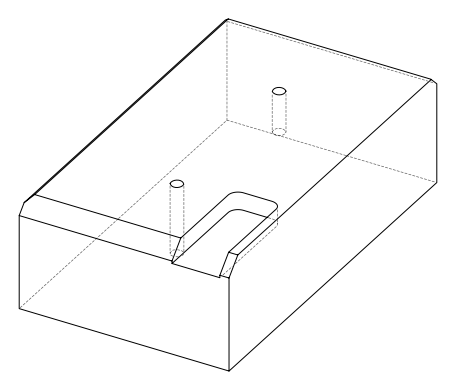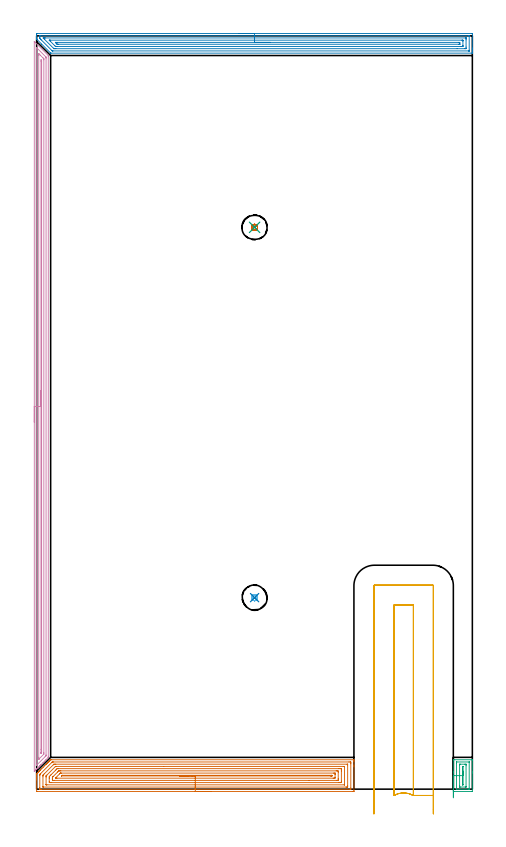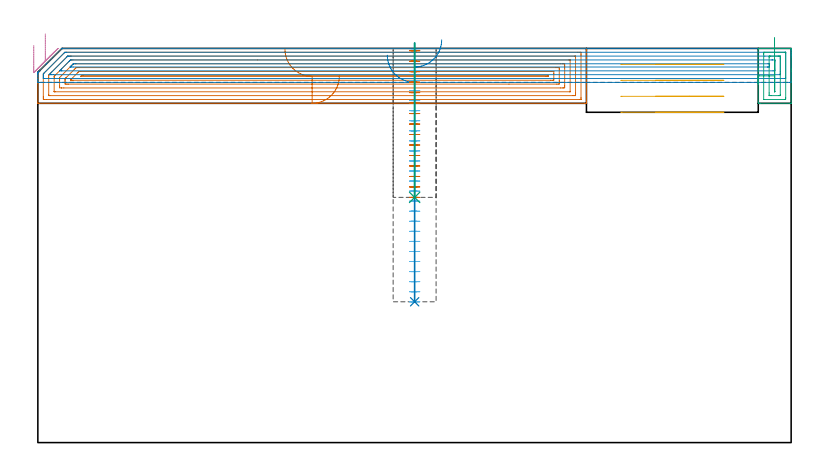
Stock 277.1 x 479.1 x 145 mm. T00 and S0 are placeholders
(PLAN: 9 operations, 3 tool changes, 48.7 min)
(1 AREA_MILL | FG_CHAMFER_SURFACE | UGT0205_001 | 13 min | 42782 mm3)
(2 AREA_MILL_1 | FG_CHAMFER_SURFACE_1 | UGT0205_001 | 11.18 min | 21649 mm3)
(3 AREA_MILL_2 | FG_CHAMFER_SURFACE_2 | UGT0205_001 | 1.07 min | 4081 mm3)
(4 AREA_MILL_3 | FG_CHAMFER_SURFACE_3 | UGT0205_001 | 14.74 min | 17917 mm3)
(5 MILL_SLOT | SLOT_PARTIAL_RECTANGULAR | UGT0201_109 | Follow Part, ap 6.35, ae 75% | 5.03 min | 206595 mm3)
(6 MILL_BLIND_HOLE_FROM_SOLID_MATERIAL | STEP1POCKET | NXT0201_011 | Spiral | 1.93 min | 18236 mm3)
(7 MILL_BLIND_HOLE_FROM_SOLID_MATERIAL_1 | STEP1POCKET_1 | NXT0201_011 | Spiral | 1.11 min | 10744 mm3)
(8 BORE_BLIND_HOLE | STEP1POCKET | UGT0332_074 | 0.38 min | 7 mm3)
(9 BORE_BLIND_HOLE_1 | STEP1POCKET_1 | UGT0332_074 | 0.23 min | 18 mm3)
(TOOL UGT0205_001 | Chamfer Mill 20 x 3 x 45 deg. | D20 FL50 Z2)
(TOOL UGT0201_109 | End Mill 25.4 mm | D25.4 FL25 Z2)
(TOOL NXT0201_011 | ENDMILL 12mm [2P460-1200-NA 1630] | D12 FL38 Z6)
(TOOL UGT0332_074 | 15.8 mm Rough Boring Bar | D15.8)
(OP 1 AREA_MILL)
G17 G21 G94 G90
T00 M6
G54
G17 G0 G90 X110.9 Y-1.5 S1061 M3
G43 Z155. H0
Z134.8
G94 G1 X110.862 Z133.928 F250.
X110.748 Z133.064
X110.559 Z132.212
X110.297 Z131.38
X109.963 Z130.574
X109.56 Z129.8
X109.092 Z129.064
X108.56 Z128.372
X107.971 Z127.729
X107.328 Z127.14
X106.636 Z126.608
X105.9 Z126.14
X105.126 Z125.737
X104.32 Z125.403
X103.488 Z125.141
X102.636 Z124.952
X101.772 Z124.838
X100.9 Z124.8
X0.594
X0.128 Y-1.495 Z124.803
X0.01 Y-1.491 Z124.806
X0. Y-1.369 Z124.928
Y5.961 Z132.256
Y6.549 Z132.846
Y6.841 Z133.138
Y7.429 Z133.725
Y7.72 Z134.016
Y8.304 Z134.603
Y8.6 Z134.899
Y9.48 Z135.78
X0.01 Y9.806 Z136.102
X0.121 Y9.919 Z136.217
X0.296 Y10.097 Z136.396
X1.144 Y10.945 Z137.243
X1.188 Y10.989 Z137.288
X1.392 Y11.193 Z137.492
X1.437 Y11.239 Z137.536
X1.485 Y11.286 Z137.585
X1.681 Y11.482 Z137.781
X1.73 Y11.532 Z137.829
X1.783 Y11.583 Z137.882
X1.971 Y11.771 Z138.07
X2.023 Y11.825 Z138.122
X2.08 Y11.88 Z138.179
X2.26 Y12.06 Z138.359
X2.317 Y12.118 Z138.415
X2.611 Y12.411 Z138.711
X3.269 Y13.069 Z139.368
X4.16 Y13.961 Z140.26
X5.052 Y14.852 Z141.152
X5.835 Y15.636 Z141.934
X5.943 Y15.745 Z142.041
X6.283 Y16.083 Z142.383
X6.487 Y16.287 Z142.587
X6.715 Y16.516 Z142.814
X6.835 Y16.637 Z142.933
X7.213 Y17.013 Z143.313
X7.343 Y17.143 Z143.443
X7.886 Y17.689 Z143.984
X8.172 Y17.972 Z144.272
X8.474 Y18.275 Z144.574
X8.618 Y18.419 Z144.718
X8.719 Y18.518 Z144.816
X8.905 Y18.698 Z144.988
X9.51 Y18.7 Z145.
X201.652
X201.79 Y18.694 Z144.993
X201.8 Y18.418 Z144.717
Y17.979 Z144.278
Y17.395 Z143.69
Y15.345 Z141.642
Y14.757 Z141.051
Y14.171 Z140.467
Y-1.075 Z125.222
X201.797 Y-1.372 Z124.925
X201.79 Y-1.492 Z124.805
X201.668 Y-1.499 Z124.799
X201.206 Y-1.5 Z124.8
X100.9
Y-0.086 Z126.214
X3.157
X2.377 Y-0.085 Z126.215
X2.264 Y-0.084 Z126.216
X2.031 Y-0.079 Z126.221
X2.01 Y-0.003 Z126.297
X2.004 Y0.173 Z126.473
X2.001 Y0.684 Z126.984
X2. Y1.056 Z127.356
Y8.6 Z134.9
X2.002 Y8.97 Z135.27
X2.007 Y9.226 Z135.526
X2.012 Y9.35 Z135.65
X2.134 Y9.48 Z135.78
X2.253 Y9.602 Z135.902
X2.377 Y9.727 Z136.027
X9.51 Y16.86 Z143.16
X9.781 Y17.128 Z143.428
X9.872 Y17.215 Z143.515
X9.928 Y17.266 Z143.566
X10.012 Y17.279 Z143.579
X10.401 Y17.284 Z143.584
X10.513 Y17.285 Z143.585
X198.643 Y17.286 Z143.586
X199.423 Y17.285 Z143.585
X199.536 Y17.284 Z143.584
X199.769 Y17.279 Z143.579
X199.79 Y17.203 Z143.503
X199.796 Y17.027 Z143.327
X199.799 Y16.516 Z142.816
X199.8 Y16.144 Z142.444
X199.799 Y0.684 Z126.984
X199.798 Y0.314 Z126.614
X199.79 Y-0.059 Z126.241
X199.781 Y-0.08 Z126.22
X199.763 Y-0.082 Z126.218
X199.716 Y-0.084 Z126.216
X199.618 Y-0.085 Z126.215
X199.423 Y-0.086 Z126.214
X100.9
Y1.328 Z127.628
X4.398 Y1.329 Z127.629
X4.16 Y1.33 Z127.63
X4.081 Y1.332 Z127.632
X4.026 Y1.335 Z127.635
X4.01 Y1.406 Z127.706
X4.005 Y1.564 Z127.864
X4.001 Y1.72 Z128.02
X4. Y7.878 Z134.178
X4.002 Y8.6 Z134.9
X4.004 Y8.754 Z135.054
X4.015 Y8.904 Z135.204
X4.16 Y9.058 Z135.358
X4.813 Y9.715 Z136.015
X10.57 Y15.47 Z141.77
X10.739 Y15.636 Z141.936
X10.927 Y15.816 Z142.116
X10.98 Y15.865 Z142.165
X11.059 Y15.867 Z142.167
X11.293 Y15.869 Z142.169
X11.947 Y15.871 Z142.171
X12.185
X197.402
X197.64 Y15.869 Z142.169
X197.719 Y15.867 Z142.167
X197.774 Y15.865 Z142.165
X197.79 Y15.794 Z142.094
X197.795 Y15.636 Z141.936
X197.799 Y15.48 Z141.78
X197.8 Y2.285 Z128.585
X197.799 Y1.564 Z127.864
X197.797 Y1.409 Z127.709
X197.79 Y1.354 Z127.654
X197.781 Y1.335 Z127.635
X197.758 Y1.334 Z127.634
X197.64 Y1.331 Z127.631
X196.986 Y1.329 Z127.629
X196.748 Y1.328 Z127.628
X100.9
Y2.743 Z129.043
X6.531
X6.115 Y2.747 Z129.047
X6.021 Y2.75 Z129.05
X6.01 Y2.751 Z129.051
X6.007 Y2.769 Z129.069
X6.003 Y2.814 Z129.114
X6.001 Y2.904 Z129.204
X6. Y7.72 Z134.02
X6.003 Y8.132 Z134.432
X6.007 Y8.338 Z134.638
X6.01 Y8.439 Z134.739
X6.053 Y8.492 Z134.792
X6.154 Y8.6 Z134.9
X6.49 Y8.94 Z135.24
X11.803 Y14.254 Z140.554
X11.932 Y14.38 Z140.68
X11.98 Y14.424 Z140.724
X12.007 Y14.447 Z140.747
X12.039 Y14.45 Z140.75
X12.185 Y14.453 Z140.753
X12.489 Y14.456 Z140.756
X80.806 Y14.457 Z140.757
X195.269
X195.685 Y14.453 Z140.753
X195.779 Y14.45 Z140.75
X195.79 Y14.449 Z140.749
X195.793 Y14.431 Z140.731
X195.797 Y14.386 Z140.686
X195.799 Y14.296 Z140.596
Y2.911 Z129.211
X195.798 Y2.808 Z129.108
X195.793 Y2.757 Z129.057
X195.79 Y2.75 Z129.05
X195.781 Y2.747 Z129.047
X195.749 Y2.745 Z129.045
X195.552 Y2.743 Z129.043
X100.9
Y4.157 Z130.457
X9.556
X8.662 Y4.159 Z130.459
X8.618 Y4.161 Z130.461
X8.01 Y4.202 Z130.502
X8.002 Y4.81 Z131.11
X8. Y6.841 Z133.141
X8.003 Y7.448 Z133.748
X8.01 Y7.72 Z134.02
X8.025 Y8.015 Z134.315
X8.618 Y8.62 Z134.92
X9.051 Y9.053 Z135.353
X12.185 Y12.187 Z138.487
X12.594 Y12.594 Z138.894
X13.004 Y12.998 Z139.298
X13.042 Y13.032 Z139.332
X13.076 Y13.036 Z139.336
X13.922 Y13.043 Z139.343
X13.968
X192.244
X193.138 Y13.041 Z139.341
X193.182 Y13.039 Z139.339
X193.79 Y12.998 Z139.298
X193.798 Y12.39 Z138.69
X193.799 Y12.118 Z138.418
X193.8 Y11.508 Z137.808
X193.799 Y5.082 Z131.382
X193.796 Y4.476 Z130.776
X193.79 Y4.202 Z130.502
X193.224 Y4.16 Z130.46
X193.182 Y4.159 Z130.459
X192.336 Y4.157 Z130.457
X100.9
Y5.571 Z131.871
X11.293
X10.796 Y5.572 Z131.872
X10.401 Y5.575 Z131.875
X10.016 Y5.578 Z131.878
X10.008 Y5.961 Z132.261
X10.002 Y6.356 Z132.656
X10.001 Y6.841 Z133.141
Y7.235 Z133.535
X10.007 Y7.478 Z133.778
X10.01 Y7.537 Z133.837
X10.046 Y7.587 Z133.887
X10.172 Y7.72 Z134.02
X10.284 Y7.836 Z134.136
X10.401 Y7.954 Z134.254
X13.383 Y10.936 Z137.236
X13.687 Y11.239 Z137.539
X13.827 Y11.377 Z137.677
X13.968 Y11.512 Z137.812
X14.097 Y11.622 Z137.922
X14.216 Y11.624 Z137.924
X14.466 Y11.627 Z137.927
X14.859 Y11.628 Z137.928
X15.356 Y11.629 Z137.929
X190.507
X191.004 Y11.628 Z137.928
X191.399 Y11.625 Z137.925
X191.784 Y11.622 Z137.922
X191.792 Y11.239 Z137.539
X191.798 Y10.844 Z137.144
X191.8 Y6.841 Z133.141
X191.799 Y6.446 Z132.746
X191.793 Y5.961 Z132.261
X191.787 Y5.578 Z131.878
X191.399 Y5.575 Z131.875
X190.902 Y5.572 Z131.872
X173.303 Y5.571 Z131.871
X100.9
Y6.985 Z133.285
X12.93
X12.641 Y6.986 Z133.286
X12.185 Y6.99 Z133.29
X12.031 Y6.992 Z133.292
X12.009 Y7.004 Z133.304
X12.003 Y7.02 Z133.32
X12.008 Y7.052 Z133.352
X12.02 Y7.111 Z133.411
X12.06 Y7.155 Z133.455
X12.185 Y7.286 Z133.586
X14.616 Y9.719 Z136.019
X14.859 Y9.961 Z136.261
X15.064 Y10.158 Z136.458
X15.11 Y10.201 Z136.501
X15.193 Y10.208 Z136.508
X15.379 Y10.211 Z136.511
X15.751 Y10.214 Z136.514
X188.871
X189.615 Y10.21 Z136.51
X189.769 Y10.208 Z136.508
X189.79 Y10.196 Z136.496
X189.796 Y10.181 Z136.481
X189.799 Y9.48 Z135.78
X189.8 Y9.297 Z135.597
X189.799 Y7.539 Z133.839
X189.797 Y7.356 Z133.656
X189.79 Y6.999 Z133.299
X189.615 Y6.992 Z133.292
X189.466 Y6.988 Z133.288
X188.724 Y6.986 Z133.286
X188.577 Y6.985 Z133.285
X100.9
Y8.399 Z134.699
X15.954 Y8.4 Z134.7
X15.755 Y8.401 Z134.701
X15.751
Y8.403 Z134.703
Y8.404 Z134.704
X15.85 Y8.503 Z134.803
X15.948 Y8.6 Z134.9
X16.089 Y8.735 Z135.035
X16.14 Y8.781 Z135.081
X16.237 Y8.793 Z135.093
X16.442 Y8.798 Z135.098
X16.643 Y8.799 Z135.099
X187.629 Y8.8 Z135.1
X187.727 Y8.798 Z135.098
X187.744 Y8.796 Z135.096
X187.79 Y8.786 Z135.086
X187.799 Y8.632 Z134.932
X187.8 Y8.6 Z134.9
Y8.494 Z134.794
X187.798 Y8.441 Z134.741
X187.795 Y8.415 Z134.715
X187.792 Y8.408 Z134.708
X187.753 Y8.406 Z134.706
X187.347 Y8.401 Z134.701
X187.144 Y8.4 Z134.7
X186.94 Y8.399 Z134.699
X100.9
X100.028 Z134.738
X99.164 Z134.851
X98.312 Z135.04
X97.48 Z135.303
X96.674 Z135.636
X95.9 Z136.039
X95.164 Z136.508
X94.472 Z137.039
X93.829 Z137.628
X93.24 Z138.272
X92.708 Z138.964
X92.24 Z139.699
X91.837 Z140.473
X91.503 Z141.279
X91.241 Z142.111
X91.052 Z142.963
X90.938 Z143.828
X90.9 Z144.699
G0 Z155.
M5
M2
(OP 2 AREA_MILL_1)
G17 G21 G94 G90
T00 M6
G54
G17 G0 G90 X128.55 Y480.6 S1061 M3
G43 Z155. H0
Z142.5
G94 G1 X128.588 Z141.628 F250.
X128.702 Z140.763
X128.891 Z139.912
X129.153 Z139.08
X129.487 Z138.274
X129.89 Z137.5
X130.359 Z136.764
X130.89 Z136.072
X131.479 Z135.429
X132.122 Z134.839
X132.814 Z134.308
X133.55 Z133.84
X134.324 Z133.437
X135.13 Z133.103
X135.962 Z132.841
X136.814 Z132.652
X137.678 Z132.538
X138.55 Z132.5
X276.49
X276.883 Y480.596 Z132.502
X277.09 Y480.592 Z132.506
X277.1 Y480.381 Z132.716
Y471.253 Z141.841
Y470.693 Z142.403
Y470.368 Z142.728
Y469.809 Z143.288
Y469.483 Z143.611
Y468.833 Z144.266
Y468.466 Z144.633
Y468.121 Z144.97
X277.092 Y468.102 Z144.988
X276.936 Y468.1 Z145.
X9.092
X8.905 Y468.104 Z144.989
X8.876 Y468.127 Z144.967
X8.732 Y468.266 Z144.831
X3.187 Y473.812 Z139.287
X0.336 Y476.664 Z136.436
X0.164 Y476.836 Z136.263
X0.005 Y477. Z136.099
X0.003 Y477.004 Z136.095
X0. Y477.33 Z135.77
Y477.681 Z135.418
Y478.332 Z134.763
Y479.542 Z133.555
X0.004 Y480.101 Z132.993
X0.009 Y480.59 Z132.504
X0.114 Y480.594 Z132.502
X0.611 Y480.6 Z132.5
X138.55
Y479.186 Z133.914
X274.926 Y479.185 Z133.915
X275.021 Y479.184 Z133.916
X275.068 Y479.182 Z133.918
X275.085 Y479.18 Z133.92
X275.09 Y479.169 Z133.931
X275.094 Y479.062 Z134.038
X275.099 Y478.825 Z134.275
Y469.976 Z143.124
X275.094 Y469.583 Z143.517
X275.09 Y469.532 Z143.568
X275.086 Y469.52 Z143.58
X275.079 Y469.518 Z143.582
X275.027 Y469.516 Z143.584
X274.919 Y469.515 Z143.585
X274.704 Y469.514 Z143.586
X10.4
X9.971 Y469.52 Z143.58
X9.948 Y469.521 Z143.579
X9.908 Y469.554 Z143.546
X9.821 Y469.634 Z143.466
X9.694 Y469.757 Z143.343
X2.888 Y476.562 Z136.538
X2.396 Y477.056 Z136.044
X2.013 Y477.447 Z135.653
X2.004 Y477.836 Z135.264
X2.001 Y478.332 Z134.768
Y478.724 Z134.376
X2.006 Y479.117 Z133.983
X2.01 Y479.168 Z133.932
X2.014 Y479.18 Z133.92
X2.021 Y479.182 Z133.918
X2.073 Y479.184 Z133.916
X2.181 Y479.185 Z133.915
X2.396 Y479.186 Z133.914
X138.55
Y477.772 Z135.328
X272.918 Y477.771 Z135.329
X273.027 Y477.77 Z135.33
X273.066 Y477.768 Z135.332
X273.082 Y477.766 Z135.334
X273.09 Y477.746 Z135.354
X273.095 Y477.627 Z135.473
X273.098 Y477.447 Z135.653
X273.1 Y477.267 Z135.833
Y476.562 Z136.538
Y471.958 Z141.142
X273.095 Y471.253 Z141.847
X273.091 Y471.082 Z142.018
X273.073 Y470.935 Z142.165
X272.918 Y470.934 Z142.166
X272.352 Y470.929 Z142.171
X267.424 Y470.928 Z142.172
X12.217 Y470.929 Z142.171
X11.651
X11.324 Y470.932 Z142.168
X10.998 Y470.935 Z142.165
X10.968 Y470.943 Z142.157
X10.946 Y470.961 Z142.139
X10.901 Y471.001 Z142.099
X10.815 Y471.085 Z142.015
X10.646 Y471.253 Z141.847
X5.075 Y476.825 Z136.275
X4.455 Y477.447 Z135.653
X4.182 Y477.727 Z135.373
X4.157 Y477.765 Z135.335
X4.182 Y477.766 Z135.334
X4.748 Y477.77 Z135.33
X5.075 Y477.771 Z135.329
X5.64 Y477.772 Z135.328
X138.55
Y476.357 Z136.743
X270.446
X270.993 Y476.355 Z136.745
X271.051 Y476.354 Z136.746
X271.085 Y476.351 Z136.749
X271.09 Y476.312 Z136.788
X271.095 Y476.112 Z136.988
X271.1 Y475.71 Z137.39
Y473.055 Z140.045
Y473.023 Z140.077
X271.094 Y472.597 Z140.503
X271.09 Y472.385 Z140.715
X271.077 Y472.349 Z140.751
X271.024 Y472.347 Z140.753
X270.925 Y472.344 Z140.756
X270.24 Y472.343 Z140.757
X270.033
X12.903
X12.217 Y472.347 Z140.753
X12.003 Y472.35 Z140.75
X11.747 Y472.604 Z140.496
X11.482 Y472.866 Z140.234
X8.646 Y475.703 Z137.397
X8.24 Y476.114 Z136.986
X8.043 Y476.317 Z136.783
X8.014 Y476.352 Z136.748
X8.04 Y476.354 Z136.746
X8.097 Y476.355 Z136.745
X8.646 Y476.357 Z136.743
X8.852
X138.55
Y474.943 Z138.157
X268.454
X268.606 Y474.942 Z138.158
X268.91 Y474.937 Z138.163
X269.09 Y474.933 Z138.167
X269.094 Y474.884 Z138.216
X269.096 Y474.792 Z138.308
X269.1 Y474.153 Z138.947
Y473.908 Z139.192
X269.099 Y473.828 Z139.272
X269.098 Y473.788 Z139.312
X269.094 Y473.769 Z139.331
X269.092 Y473.765 Z139.335
X269.062 Y473.763 Z139.337
X268.758 Y473.758 Z139.342
X268.606 Y473.757 Z139.343
X14.003
X13.26 Y473.759 Z139.341
X13.11 Y473.762 Z139.338
X13.064 Y473.764 Z139.336
X13.007 Y473.803 Z139.297
X12.898 Y473.908 Z139.192
X12.217 Y474.582 Z138.518
X12.008 Y474.792 Z138.308
X11.94 Y474.864 Z138.236
X11.89 Y474.92 Z138.18
X11.882 Y474.937 Z138.163
X11.914 Y474.938 Z138.162
X12.066 Y474.942 Z138.158
X12.217 Y474.943 Z138.157
X12.958
X138.55
X139.422 Z138.195
X140.287 Z138.309
X141.138 Z138.498
X141.97 Z138.76
X142.776 Z139.094
X143.55 Z139.497
X144.286 Z139.965
X144.978 Z140.496
X145.621 Z141.086
X146.21 Z141.729
X146.742 Z142.421
X147.21 Z143.157
X147.613 Z143.931
X147.947 Z144.737
X148.209 Z145.569
X148.398 Z146.42
X148.512 Z147.285
X148.55 Z148.157
G0 Z155.
M5
M2
(OP 3 AREA_MILL_2)
G17 G21 G94 G90
T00 M6
G54
G17 G0 G90 X265. Y-5.542 S1061 M3
G43 Z155. H0
Z134.894
G94 G1 Y-4.899 Z134.305 F250.
Y-4.207 Z133.774
Y-3.471 Z133.305
Y-2.697 Z132.902
Y-1.891 Z132.569
Y-1.059 Z132.306
Y-0.208 Z132.117
Y0.657 Z132.004
Y1.529 Z131.966
Y2.4 Z132.004
Y3.265 Z132.117
Y4.117 Z132.306
Y4.949 Z132.569
Y5.755 Z132.902
Y6.529 Z133.305
Y7.265 Z133.774
Y7.957 Z134.305
Y8.6 Z134.894
Y10.359 Z136.654
Y11.087 Z137.387
Y18.349 Z144.647
X265.01 Y18.694 Z144.992
X265.362 Y18.7 Z145.
X276.738
X277.09 Y18.694 Z144.992
X277.1 Y18.348 Z144.647
Y11.087 Z137.387
Y10.359 Z136.654
X277.099 Y-1.438 Z124.857
X277.094 Y-1.49 Z124.804
X276.738 Y-1.5 Z124.8
X265.698
X265.362 Y-1.498 Z124.802
X265.006 Y-1.49 Z124.804
X265. Y-1.075 Z125.219
Y8.6 Z134.894
X265.364 Y8.598 Z134.898
X267. Y8.6 Z134.9
Y16.629 Z142.929
X267.002 Y16.742 Z143.042
X267.009 Y16.967 Z143.267
X267.026 Y17.279 Z143.579
X267.112 Y17.283 Z143.583
X267.222 Y17.285 Z143.585
X275.098
X275.099 Y17.284 Z143.584
X275.1 Y17.283 Z143.583
Y0.571 Z126.871
X275.098 Y0.458 Z126.758
X275.091 Y0.233 Z126.533
X275.074 Y-0.079 Z126.221
X274.988 Y-0.083 Z126.217
X274.878 Y-0.085 Z126.215
X267.002
X267.001 Y-0.084 Z126.216
X267. Y-0.083 Z126.217
Y8.6 Z134.9
X269.
Y15.498 Z141.798
X269.002 Y15.636 Z141.936
X269.007 Y15.821 Z142.121
X269.01 Y15.861 Z142.161
X269.114 Y15.865 Z142.165
X269.27 Y15.869 Z142.169
X269.504 Y15.871 Z142.171
X272.363
X273.006 Y15.869 Z142.169
X273.064 Y15.867 Z142.167
X273.078 Y15.865 Z142.165
X273.093 Y15.782 Z142.082
X273.096 Y15.636 Z141.936
X273.1 Y14.895 Z141.195
Y1.702 Z128.002
X273.098 Y1.564 Z127.864
X273.093 Y1.379 Z127.679
X273.09 Y1.339 Z127.639
X272.986 Y1.335 Z127.635
X272.83 Y1.331 Z127.631
X272.596 Y1.329 Z127.629
X269.737
X269.094 Y1.331 Z127.631
X269.036 Y1.333 Z127.633
X269.022 Y1.334 Z127.634
X269.007 Y1.418 Z127.718
X269.004 Y1.564 Z127.864
X269. Y2.305 Z128.605
Y8.6 Z134.9
X271.
X271.001 Y14.366 Z140.666
X271.006 Y14.417 Z140.717
X271.01 Y14.447 Z140.747
X271.019 Y14.451 Z140.751
X271.05 Y14.452 Z140.752
X271.081 Y14.451 Z140.751
X271.09 Y14.447 Z140.747
X271.094 Y14.417 Z140.717
X271.098 Y14.367 Z140.667
X271.1 Y14.267 Z140.567
X271.099 Y2.834 Z129.134
X271.094 Y2.783 Z129.083
X271.09 Y2.753 Z129.053
X271.081 Y2.749 Z129.049
X271.05 Y2.748 Z129.048
X271.019 Y2.749 Z129.049
X271.01 Y2.753 Z129.053
X271.006 Y2.783 Z129.083
X271.002 Y2.833 Z129.133
X271. Y2.933 Z129.233
Y8.6 Z134.9
Y9.189 Z135.543
Y9.72 Z136.235
Y10.189 Z136.971
Y10.592 Z137.745
Y10.926 Z138.551
Y11.188 Z139.383
Y11.377 Z140.235
Y11.491 Z141.099
Y11.529 Z141.971
Y11.491 Z142.843
Y11.377 Z143.708
Y11.188 Z144.559
Y10.926 Z145.391
Y10.592 Z146.197
Y10.189 Z146.971
Y9.72 Z147.707
Y9.189 Z148.399
Y8.6 Z149.042
G0 Z155.
M5
M2
(OP 4 AREA_MILL_3)
G17 G21 G94 G90
T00 M6
G54
G17 G0 G90 X-1.5 Y233.4 S1061 M3
G43 Z155. H0
Z146.1
G94 G1 Y233.438 Z145.228 F250.
Y233.552 Z144.364
Y233.741 Z143.512
Y234.003 Z142.68
Y234.337 Z141.874
Y234.74 Z141.1
Y235.208 Z140.364
Y235.739 Z139.672
Y236.329 Z139.029
Y236.972 Z138.44
Y237.664 Z137.909
Y238.4 Z137.44
Y239.174 Z137.037
Y239.98 Z136.703
Y240.812 Z136.441
Y241.663 Z136.252
Y242.528 Z136.138
Y243.4 Z136.1
Y475.484
X-1.498 Y475.494
X-1.485 Y475.485 Z136.115
X-1.024 Y475.026 Z136.572
X7.371 Y466.629 Z144.969
X7.396 Y466.602 Z144.988
X7.4 Y465.94 Z145.
Y20.861
X7.396 Y20.198 Z144.988
X7.371 Y20.171 Z144.969
X7.366 Y20.165 Z144.965
X5.827 Y18.626 Z143.426
X4.933 Y17.733 Z142.532
X4.039 Y16.839 Z141.638
X3.004 Y15.803 Z140.602
X2.803 Y15.601 Z140.4
X2.699 Y15.498 Z140.297
X2.141 Y14.94 Z139.74
X1.92 Y14.718 Z139.517
X1.806 Y14.605 Z139.403
X1.278 Y14.078 Z138.877
X1.036 Y13.835 Z138.633
X0.912 Y13.711 Z138.509
X0.416 Y13.215 Z138.015
X0.153 Y12.951 Z137.749
X0.019 Y12.817 Z137.616
X-0.447 Y12.353 Z137.153
X-0.73 Y12.068 Z136.866
X-1.323 Y11.477 Z136.275
X-1.466 Y11.341 Z136.133
X-1.496 Y11.315 Z136.102
X-1.5 Y11.511 Z136.1
Y243.4
X-0.086 Z137.514
X-0.085 Y471.245 Z137.515
Y471.301
X-0.078 Y471.616 Z137.522
X0.024 Y471.519 Z137.624
X0.248 Y471.301 Z137.848
X5.611 Y465.939 Z143.211
X5.764 Y465.784 Z143.364
X5.887 Y465.657 Z143.487
X5.966 Y465.573 Z143.566
X5.979 Y465.518 Z143.579
X5.985 Y465.102 Z143.585
Y465.045
Y21.754
X5.979 Y21.336 Z143.579
X5.976 Y21.238 Z143.576
X5.921 Y21.178 Z143.521
X5.826 Y21.078 Z143.426
X5.611 Y20.861 Z143.211
X5.383 Y20.633 Z142.983
X-0.058 Y15.193 Z137.542
X-0.074 Y15.181 Z137.526
X-0.079 Y15.18 Z137.521
X-0.081 Y15.195 Z137.519
X-0.085 Y15.442 Z137.515
X-0.086 Y15.498 Z137.514
Y243.4
X1.328 Z138.928
X1.329 Y466.833 Z138.929
X1.33 Y467.132 Z138.93
X1.334 Y467.726 Z138.934
X1.335 Y467.744 Z138.935
X1.365 Y467.726 Z138.965
X1.625 Y467.473 Z139.225
X2.268 Y466.833 Z139.868
X4.056 Y465.045 Z141.656
X4.275 Y464.826 Z141.875
X4.441 Y464.657 Z142.041
X4.523 Y464.57 Z142.123
X4.561 Y464.528 Z142.161
X4.564 Y464.451 Z142.164
X4.569 Y464.152 Z142.169
X4.571 Y463.852 Z142.171
Y23.242
X4.568 Y22.648 Z142.168
X4.565 Y22.354 Z142.165
X4.555 Y22.266 Z142.155
X4.495 Y22.203 Z142.095
X4.275 Y21.975 Z141.875
X1.625 Y19.324 Z139.225
X1.5 Y19.2 Z139.1
X1.373 Y19.073 Z138.973
X1.355 Y19.06 Z138.955
X1.342 Y19.051 Z138.942
X1.335 Y19.073 Z138.935
X1.333 Y19.107 Z138.933
X1.33 Y19.372 Z138.93
X1.329 Y19.967 Z138.929
X1.328 Y20.267 Z138.928
Y243.4
X2.743 Z140.343
Y463.021
X2.75 Y463.869 Z140.35
X2.946 Y463.693 Z140.546
X3.059 Y463.589 Z140.659
X3.114 Y463.534 Z140.714
X3.14 Y463.504 Z140.74
X3.15 Y463.49 Z140.75
X3.151 Y463.467 Z140.751
X3.155 Y463.258 Z140.755
X3.157 Y462.838 Z140.757
Y462.601
Y24.016
X3.156 Y23.78 Z140.756
X3.154 Y23.542 Z140.754
X3.15 Y23.336 Z140.75
X3.092 Y23.253 Z140.692
X2.946 Y23.099 Z140.546
X2.877 Y23.03 Z140.477
X2.788 Y22.945 Z140.388
X2.757 Y22.916 Z140.357
X2.75 Y22.952 Z140.35
X2.747 Y23.032 Z140.347
X2.744 Y23.304 Z140.344
X2.743 Y25.329 Z140.343
Y243.4
Y244.271 Z140.381
Y245.136 Z140.495
Y245.988 Z140.683
Y246.82 Z140.946
Y247.626 Z141.28
Y248.4 Z141.682
Y249.136 Z142.151
Y249.828 Z142.682
Y250.471 Z143.272
Y251.06 Z143.915
Y251.591 Z144.607
Y252.06 Z145.343
Y252.463 Z146.117
Y252.797 Z146.922
Y253.059 Z147.754
Y253.248 Z148.606
Y253.362 Z149.471
Y253.4 Z150.343
G0 Z155.
M5
M2
(OP 5 MILL_SLOT)
G17 G21 G94 G90
T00 M6
G54
G17 G0 G90 X252.3 Y-15.7 S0 M3
G43 Z155. H0
Z139.125
G94 G1 Y-12.7 F250.
Y-4.002 F500.
X239.6
G3 X227.2 Y-4.002 R12.7
G1 Y117.
X239.6
Y-4.002
X252.3
Y129.4
G3 X252. Y129.7 R0.3
G1 X214.8
G3 X214.5 Y129.4 R0.3
G1 Y-12.7
Y-15.7 F250.
G0 X252.3 Z133.25
G1 Y-12.7
Y-4.002 F500.
X239.6
G3 X227.2 Y-4.002 R12.7
G1 Y117.
X239.6
Y-4.002
X252.3
Y129.4
G3 X252. Y129.7 R0.3
G1 X214.8
G3 X214.5 Y129.4 R0.3
G1 Y-12.7
Y-15.7 F250.
G0 X252.3 Z127.375
G1 Y-12.7
Y-4.002 F500.
X239.6
G3 X227.2 Y-4.002 R12.7
G1 Y117.
X239.6
Y-4.002
X252.3
Y129.4
G3 X252. Y129.7 R0.3
G1 X214.8
G3 X214.5 Y129.4 R0.3
G1 Y-12.7
Y-15.7 F250.
G0 X252.3 Z121.5
G1 Y-12.7
Y-4.002 F500.
X239.6
G3 X227.2 Y-4.002 R12.7
G1 Y117.
X239.6
Y-4.002
X252.3
Y129.4
G3 X252. Y129.7 R0.3
G1 X214.8
G3 X214.5 Y129.4 R0.3
G1 Y-12.7
Y-15.7 F250.
G0 Z155.
M5
M2
(OP 6 MILL_BLIND_HOLE_FROM_SOLID_MATERIAL)
G17 G21 G94 G90
T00 M6
G54
G17 G0 G90 X138.6 Y121.8 S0 M3
G43 Z155. H1
Z144.3
G94 G3 X139.348 Y122.952 R0.819 F250.
X137.827 Y123.536 R1.152
X136.864 Y121.027 R1.9
X137.827 Y123.536 R-1.9
X137.346 Y122.281 R0.95
X138.6 Y121.8 R0.95
G0 Z140.6
G3 X139.348 Y122.952 R0.819
X137.827 Y123.536 R1.152
X136.864 Y121.027 R1.9
X137.827 Y123.536 R-1.9
X137.346 Y122.281 R0.95
X138.6 Y121.8 R0.95
G0 Z136.9
G3 X139.348 Y122.952 R0.819
X137.827 Y123.536 R1.152
X136.864 Y121.027 R1.9
X137.827 Y123.536 R-1.9
X137.346 Y122.281 R0.95
X138.6 Y121.8 R0.95
G0 Z133.2
G3 X139.348 Y122.952 R0.819
X137.827 Y123.536 R1.152
X136.864 Y121.027 R1.9
X137.827 Y123.536 R-1.9
X137.346 Y122.281 R0.95
X138.6 Y121.8 R0.95
G0 Z129.5
G3 X139.348 Y122.952 R0.819
X137.827 Y123.536 R1.152
X136.864 Y121.027 R1.9
X137.827 Y123.536 R-1.9
X137.346 Y122.281 R0.95
X138.6 Y121.8 R0.95
G0 Z125.8
G3 X139.348 Y122.952 R0.819
X137.827 Y123.536 R1.152
X136.864 Y121.027 R1.9
X137.827 Y123.536 R-1.9
X137.346 Y122.281 R0.95
X138.6 Y121.8 R0.95
G0 Z122.1
G3 X139.348 Y122.952 R0.819
X137.827 Y123.536 R1.152
X136.864 Y121.027 R1.9
X137.827 Y123.536 R-1.9
X137.346 Y122.281 R0.95
X138.6 Y121.8 R0.95
G0 Z118.4
G3 X139.348 Y122.952 R0.819
X137.827 Y123.536 R1.152
X136.864 Y121.027 R1.9
X137.827 Y123.536 R-1.9
X137.346 Y122.281 R0.95
X138.6 Y121.8 R0.95
G0 Z114.7
G3 X139.348 Y122.952 R0.819
X137.827 Y123.536 R1.152
X136.864 Y121.027 R1.9
X137.827 Y123.536 R-1.9
X137.346 Y122.281 R0.95
X138.6 Y121.8 R0.95
G0 Z111.
G3 X139.348 Y122.952 R0.819
X137.827 Y123.536 R1.152
X136.864 Y121.027 R1.9
X137.827 Y123.536 R-1.9
X137.346 Y122.281 R0.95
X138.6 Y121.8 R0.95
G0 Z107.3
G3 X139.348 Y122.952 R0.819
X137.827 Y123.536 R1.152
X136.864 Y121.027 R1.9
X137.827 Y123.536 R-1.9
X137.346 Y122.281 R0.95
X138.6 Y121.8 R0.95
G0 Z103.6
G3 X139.348 Y122.952 R0.819
X137.827 Y123.536 R1.152
X136.864 Y121.027 R1.9
X137.827 Y123.536 R-1.9
X137.346 Y122.281 R0.95
X138.6 Y121.8 R0.95
G0 Z99.9
G3 X139.348 Y122.952 R0.819
X137.827 Y123.536 R1.152
X136.864 Y121.027 R1.9
X137.827 Y123.536 R-1.9
X137.346 Y122.281 R0.95
X138.6 Y121.8 R0.95
G0 Z96.2
G3 X139.348 Y122.952 R0.819
X137.827 Y123.536 R1.152
X136.864 Y121.027 R1.9
X137.827 Y123.536 R-1.9
X137.346 Y122.281 R0.95
X138.6 Y121.8 R0.95
G0 Z92.5
G3 X139.348 Y122.952 R0.819
X137.827 Y123.536 R1.152
X136.864 Y121.027 R1.9
X137.827 Y123.536 R-1.9
X137.346 Y122.281 R0.95
X138.6 Y121.8 R0.95
G0 Z88.8
G3 X139.348 Y122.952 R0.819
X137.827 Y123.536 R1.152
X136.864 Y121.027 R1.9
X137.827 Y123.536 R-1.9
X137.346 Y122.281 R0.95
X138.6 Y121.8 R0.95
G0 Z85.1
G3 X139.348 Y122.952 R0.819
X137.827 Y123.536 R1.152
X136.864 Y121.027 R1.9
X137.827 Y123.536 R-1.9
X137.346 Y122.281 R0.95
X138.6 Y121.8 R0.95
G0 Z81.4
G3 X139.348 Y122.952 R0.819
X137.827 Y123.536 R1.152
X136.864 Y121.027 R1.9
X137.827 Y123.536 R-1.9
X137.346 Y122.281 R0.95
X138.6 Y121.8 R0.95
G0 Z77.7
G3 X139.348 Y122.952 R0.819
X137.827 Y123.536 R1.152
X136.864 Y121.027 R1.9
X137.827 Y123.536 R-1.9
X137.346 Y122.281 R0.95
X138.6 Y121.8 R0.95
G0 Z74.
G3 X139.348 Y122.952 R0.819
X137.827 Y123.536 R1.152
X136.864 Y121.027 R1.9
X137.827 Y123.536 R-1.9
X137.346 Y122.281 R0.95
X138.6 Y121.8 R0.95
G0 Z70.3
G3 X139.348 Y122.952 R0.819
X137.827 Y123.536 R1.152
X136.864 Y121.027 R1.9
X137.827 Y123.536 R-1.9
X137.346 Y122.281 R0.95
X138.6 Y121.8 R0.95
G0 Z66.6
G3 X139.348 Y122.952 R0.819
X137.827 Y123.536 R1.152
X136.864 Y121.027 R1.9
X137.827 Y123.536 R-1.9
X137.346 Y122.281 R0.95
X138.6 Y121.8 R0.95
G0 Z62.9
G3 X139.348 Y122.952 R0.819
X137.827 Y123.536 R1.152
X136.864 Y121.027 R1.9
X137.827 Y123.536 R-1.9
X137.346 Y122.281 R0.95
X138.6 Y121.8 R0.95
G0 Z59.2
G3 X139.348 Y122.952 R0.819
X137.827 Y123.536 R1.152
X136.864 Y121.027 R1.9
X137.827 Y123.536 R-1.9
X137.346 Y122.281 R0.95
X138.6 Y121.8 R0.95
G0 Z55.5
G3 X139.348 Y122.952 R0.819
X137.827 Y123.536 R1.152
X136.864 Y121.027 R1.9
X137.827 Y123.536 R-1.9
X137.346 Y122.281 R0.95
X138.6 Y121.8 R0.95
G0 Z51.8
G3 X139.348 Y122.952 R0.819
X137.827 Y123.536 R1.152
X136.864 Y121.027 R1.9
X137.827 Y123.536 R-1.9
X137.346 Y122.281 R0.95
X138.6 Y121.8 R0.95
G0 Z155.
M5
M2
(OP 7 MILL_BLIND_HOLE_FROM_SOLID_MATERIAL_1)
G17 G21 G94 G90
T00 M6
G54
G17 G0 G90 X138.6 Y357.3 S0 M3
G43 Z155. H1
Z144.147
G94 G3 X139.348 Y358.452 R0.819 F250.
X137.827 Y359.036 R1.152
X136.864 Y356.527 R1.9
X137.827 Y359.036 R-1.9
X137.346 Y357.781 R0.95
X138.6 Y357.3 R0.95
G0 Z140.293
G3 X139.348 Y358.452 R0.819
X137.827 Y359.036 R1.152
X136.864 Y356.527 R1.9
X137.827 Y359.036 R-1.9
X137.346 Y357.781 R0.95
X138.6 Y357.3 R0.95
G0 Z136.44
G3 X139.348 Y358.452 R0.819
X137.827 Y359.036 R1.152
X136.864 Y356.527 R1.9
X137.827 Y359.036 R-1.9
X137.346 Y357.781 R0.95
X138.6 Y357.3 R0.95
G0 Z132.587
G3 X139.348 Y358.452 R0.819
X137.827 Y359.036 R1.152
X136.864 Y356.527 R1.9
X137.827 Y359.036 R-1.9
X137.346 Y357.781 R0.95
X138.6 Y357.3 R0.95
G0 Z128.733
G3 X139.348 Y358.452 R0.819
X137.827 Y359.036 R1.152
X136.864 Y356.527 R1.9
X137.827 Y359.036 R-1.9
X137.346 Y357.781 R0.95
X138.6 Y357.3 R0.95
G0 Z124.88
G3 X139.348 Y358.452 R0.819
X137.827 Y359.036 R1.152
X136.864 Y356.527 R1.9
X137.827 Y359.036 R-1.9
X137.346 Y357.781 R0.95
X138.6 Y357.3 R0.95
G0 Z121.027
G3 X139.348 Y358.452 R0.819
X137.827 Y359.036 R1.152
X136.864 Y356.527 R1.9
X137.827 Y359.036 R-1.9
X137.346 Y357.781 R0.95
X138.6 Y357.3 R0.95
G0 Z117.173
G3 X139.348 Y358.452 R0.819
X137.827 Y359.036 R1.152
X136.864 Y356.527 R1.9
X137.827 Y359.036 R-1.9
X137.346 Y357.781 R0.95
X138.6 Y357.3 R0.95
G0 Z113.32
G3 X139.348 Y358.452 R0.819
X137.827 Y359.036 R1.152
X136.864 Y356.527 R1.9
X137.827 Y359.036 R-1.9
X137.346 Y357.781 R0.95
X138.6 Y357.3 R0.95
G0 Z109.467
G3 X139.348 Y358.452 R0.819
X137.827 Y359.036 R1.152
X136.864 Y356.527 R1.9
X137.827 Y359.036 R-1.9
X137.346 Y357.781 R0.95
X138.6 Y357.3 R0.95
G0 Z105.613
G3 X139.348 Y358.452 R0.819
X137.827 Y359.036 R1.152
X136.864 Y356.527 R1.9
X137.827 Y359.036 R-1.9
X137.346 Y357.781 R0.95
X138.6 Y357.3 R0.95
G0 Z101.76
G3 X139.348 Y358.452 R0.819
X137.827 Y359.036 R1.152
X136.864 Y356.527 R1.9
X137.827 Y359.036 R-1.9
X137.346 Y357.781 R0.95
X138.6 Y357.3 R0.95
G0 Z97.907
G3 X139.348 Y358.452 R0.819
X137.827 Y359.036 R1.152
X136.864 Y356.527 R1.9
X137.827 Y359.036 R-1.9
X137.346 Y357.781 R0.95
X138.6 Y357.3 R0.95
G0 Z94.053
G3 X139.348 Y358.452 R0.819
X137.827 Y359.036 R1.152
X136.864 Y356.527 R1.9
X137.827 Y359.036 R-1.9
X137.346 Y357.781 R0.95
X138.6 Y357.3 R0.95
G0 Z90.2
G3 X139.348 Y358.452 R0.819
X137.827 Y359.036 R1.152
X136.864 Y356.527 R1.9
X137.827 Y359.036 R-1.9
X137.346 Y357.781 R0.95
X138.6 Y357.3 R0.95
G0 Z155.
M5
M2
(OP 8 BORE_BLIND_HOLE)
G17 G21 G94 G90
T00 M6
G54
G17 G0 G90 X138.6 Y121.8 S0 M3
G43 Z155. H0
G94 G85 G98 Z51.8 F250. R147.
G80
M5
M2
(OP 9 BORE_BLIND_HOLE_1)
G17 G21 G94 G90
T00 M6
G54
G17 G0 G90 X138.6 Y357.3 S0 M3
G43 Z155. H0
G94 G85 G98 Z90.2 F250. R147.
G80
M5
M2
